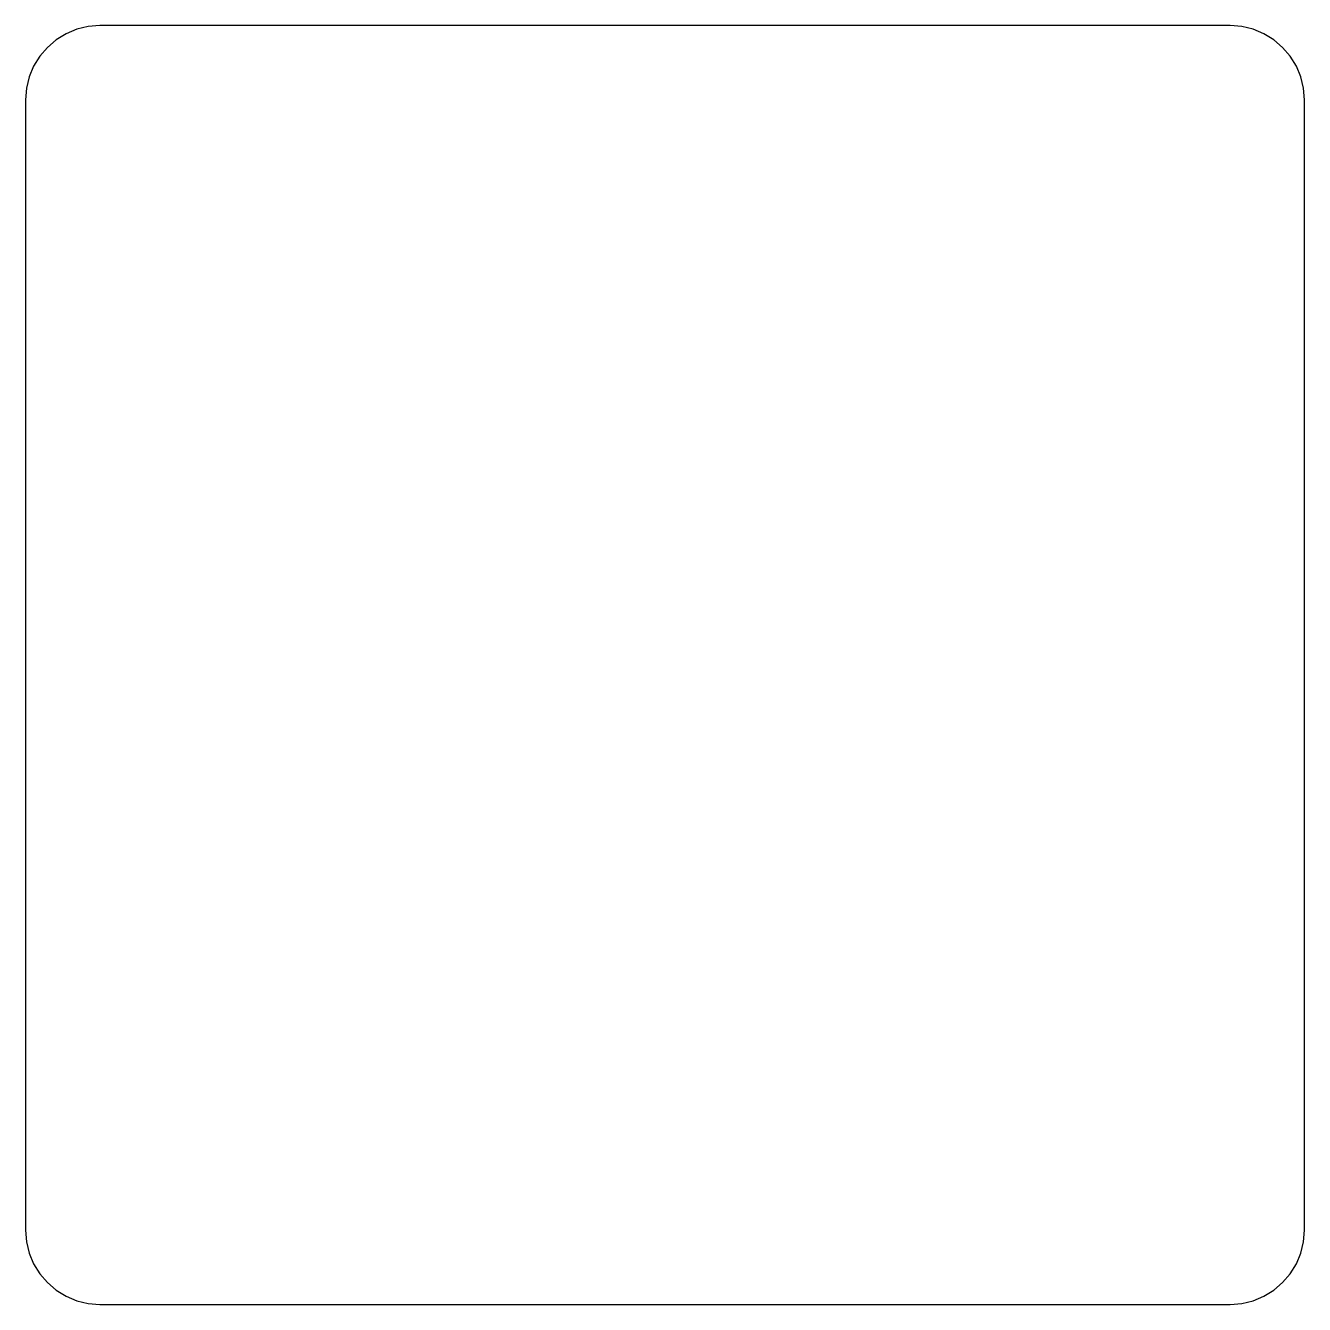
# Model space of a CAD drawing. Header units: metres. Extents: x 0 to 25.8, y 0 to 25.8.
import ezdxf

# ---------------------------------------------------------------- set-up
doc = ezdxf.new("R2010")
doc.units = ezdxf.units.M

msp = doc.modelspace()

# ---------------------------------------------------------------- linework, layer by layer
for p, q in [((1.5, 25.8), (1.265, 25.7815)), ((24.3, 25.8), (1.5, 25.8)), ((24.535, 25.7815), (24.3, 25.8)), ((0.819, 25.6365), (0.618, 25.5135)), ((1.036, 25.7266), (0.819, 25.6365)), ((1.265, 25.7815), (1.036, 25.7266)), ((24.764, 25.7266), (24.535, 25.7815)), ((24.981, 25.6365), (24.764, 25.7266)), ((25.182, 25.5135), (24.981, 25.6365)), ((0.439, 25.3606), (0.286, 25.1817)), ((0.618, 25.5135), (0.439, 25.3606)), ((25.361, 25.3606), (25.182, 25.5135)), ((25.514, 25.1817), (25.361, 25.3606)), ((0.286, 25.1817), (0.163, 24.981)), ((25.637, 24.981), (25.514, 25.1817)), ((0.163, 24.981), (0.073, 24.7635)), ((25.727, 24.7635), (25.637, 24.981)), ((0.018, 24.5346), (0, 24.3)), ((0.073, 24.7635), (0.018, 24.5346)), ((25.782, 24.5346), (25.727, 24.7635)), ((25.8, 24.3), (25.782, 24.5346)), ((0, 24.3), (0, 1.5)), ((25.8, 1.5), (25.8, 24.3)), ((0, 1.5), (0.018, 1.2654)), ((25.782, 1.2654), (25.8, 1.5)), ((0.018, 1.2654), (0.073, 1.0365)), ((0.073, 1.0365), (0.163, 0.819)), ((25.637, 0.819), (25.727, 1.0365)), ((25.727, 1.0365), (25.782, 1.2654)), ((0.163, 0.819), (0.286, 0.6183)), ((25.514, 0.6183), (25.637, 0.819)), ((0.286, 0.6183), (0.439, 0.4394)), ((25.361, 0.4394), (25.514, 0.6183)), ((0.439, 0.4394), (0.618, 0.2865)), ((0.618, 0.2865), (0.819, 0.1635)), ((24.981, 0.1635), (25.182, 0.2865)), ((25.182, 0.2865), (25.361, 0.4394)), ((0.819, 0.1635), (1.036, 0.0734)), ((1.036, 0.0734), (1.265, 0.0185)), ((1.265, 0.0185), (1.5, 0)), ((1.5, 0), (24.3, 0)), ((24.3, 0), (24.535, 0.0185)), ((24.535, 0.0185), (24.764, 0.0734)), ((24.764, 0.0734), (24.981, 0.1635))]:
    msp.add_line(p, q)

doc.saveas('drawing.dxf')
